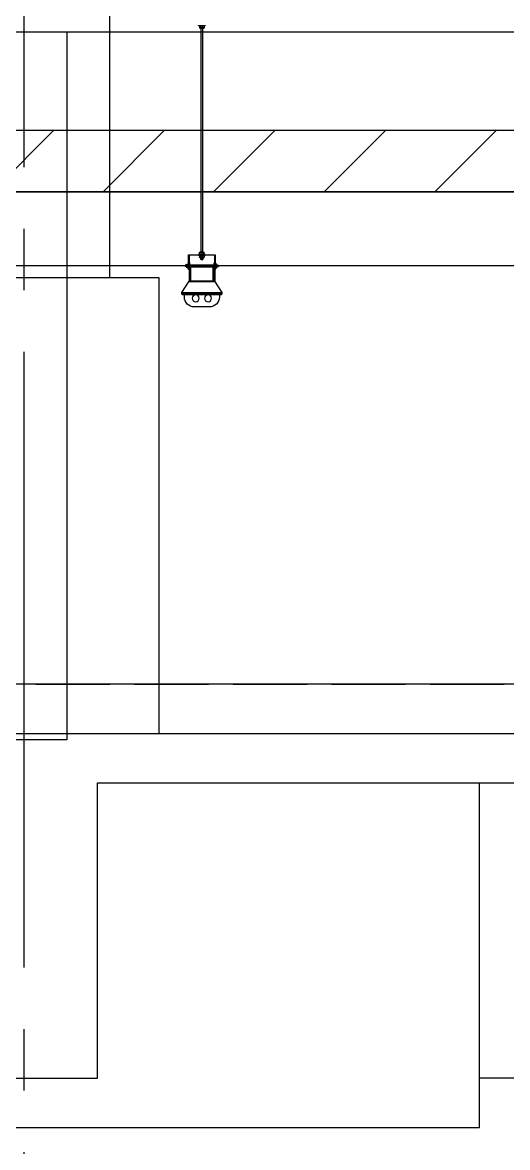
# Model space of a CAD drawing. Extents: x -3080 to 28500, y -1326 to 31609.
# Drawn here: x 20999.5 to 21196.4, y 26132.7 to 26589.5 of the extents above; entities that cross this region are included whole.
import ezdxf
from ezdxf.xclip import XClip

# ---------------------------------------------------------------- set-up
doc = ezdxf.new("R2010")
doc.units = 0
doc.header["$LTSCALE"] = 100
doc.header["$XCLIPFRAME"] = 2
doc.linetypes.add('188K-SM-07-F10-MECH-CR PIPE-Y2257103$0$X-S-FAB_SL ALL$0$COL-CEN-LIN', pattern=[3.25, 2.5, -0.25, 0.25, -0.25])
doc.linetypes.add('188K-SM-07-F10-MECH-CR PIPE-Y2257103$0$X-S-FAB_SL ALL$0$HIDDEN', pattern=[0.4, 0.3, -0.1])
for name, color, linetype in [('0-xref', 8, 'Continuous'), ('188K-SM-07-F10-MECH-CR PIPE-Y2257103$0$0-FIRE', 1, 'Continuous'), ('188K-SM-07-F10-MECH-CR PIPE-Y2257103$0$0-hookupzoom', 4, 'Continuous'), ('188K-SM-07-F10-MECH-CR PIPE-Y2257103$0$WFASE335B$0$F-SM-DUCT-HANGER', 2, 'Continuous'), ('188K-SM-07-F10-MECH-CR PIPE-Y2257103$0$WFASE335B$0$L-EQ', 180, 'Continuous'), ('188K-SM-07-F10-MECH-CR PIPE-Y2257103$0$WFASE335B$0$SUPPORT', 2, 'Continuous'), ('188K-SM-07-F10-MECH-CR PIPE-Y2257103$0$X-S-FAB_SL ALL$0$ASP_1', 1, 'Continuous'), ('188K-SM-07-F10-MECH-CR PIPE-Y2257103$0$X-S-FAB_SL ALL$0$ASP_8', 8, 'Continuous'), ('188K-SM-07-F10-MECH-CR PIPE-Y2257103$0$X-S-FAB_SL ALL$0$BEAM-S', 2, 'Continuous'), ('188K-SM-07-F10-MECH-CR PIPE-Y2257103$0$X-S-FAB_SL ALL$0$CCL', 15, '188K-SM-07-F10-MECH-CR PIPE-Y2257103$0$X-S-FAB_SL ALL$0$COL-CEN-LIN'), ('188K-SM-07-F10-MECH-CR PIPE-Y2257103$0$X-S-FAB_SL ALL$0$HID', 5, '188K-SM-07-F10-MECH-CR PIPE-Y2257103$0$X-S-FAB_SL ALL$0$HIDDEN')]:
    doc.layers.add(name, color=color, linetype=linetype)

# ---------------------------------------------------------------- blocks, each defined once
blk = doc.blocks.new('188K-SM-07-F10-MECH-CR PIPE-Y2257103$0$X-S-FAB_SL ALL$0$A$Ceb448ab1')
at = {"layer": '188K-SM-07-F10-MECH-CR PIPE-Y2257103$0$X-S-FAB_SL ALL$0$CCL'}
blk.add_line((21000, 3600), (21000, 0), dxfattribs=at)
blk = doc.blocks.new('*U1541')
at = {"color": 241}
blk.add_lwpolyline([(17.5, 50), (-17.5, 50), (-17.5, 337.5), (17.5, 337.5)], close=True, dxfattribs=at)
blk = doc.blocks.new('188K-SM-07-F10-MECH-CR PIPE-Y2257103$0$X-S-FAB_SL ALL')
at = {"color": 241}
for p, q in [((-2628.521, -72748.977), (19076.479, -72748.977)), ((-2628.521, -72788.977), (19076.479, -72788.977))]:
    blk.add_line(p, q, dxfattribs=at)
at = {"layer": '188K-SM-07-F10-MECH-CR PIPE-Y2257103$0$X-S-FAB_SL ALL$0$ASP_1'}
for p, q in [((12198.979, -73033.977), (19076.479, -73033.977)), ((16556.479, -73053.977), (17336.479, -73053.977)), ((16556.479, -73173.977), (16556.479, -73053.977)), ((16496.479, -73173.977), (16556.479, -73173.977))]:
    blk.add_line(p, q, dxfattribs=at)
at = {"layer": '188K-SM-07-F10-MECH-CR PIPE-Y2257103$0$X-S-FAB_SL ALL$0$ASP_8'}
for p, q in [((16561.479, -72848.977), (16561.479, -71981.477)), ((16581.479, -72848.977), (16471.479, -72848.977)), ((16581.479, -73033.977), (16581.479, -72848.977)), ((16711.479, -73193.977), (16711.479, -73053.977)), ((17291.479, -73173.977), (16711.479, -73173.977)), ((16341.479, -73193.977), (16711.479, -73193.977))]:
    blk.add_line(p, q, dxfattribs=at)
at = {"layer": '188K-SM-07-F10-MECH-CR PIPE-Y2257103$0$X-S-FAB_SL ALL$0$HID'}
blk.add_line((-2628.521, -73013.977), (19076.479, -73013.977), dxfattribs=at)
at = {"layer": '188K-SM-07-F10-MECH-CR PIPE-Y2257103$0$X-S-FAB_SL ALL$0$BEAM-S'}
blk.add_blockref('*U1541', (16526.479, -73086.477), dxfattribs=at)
at = {"layer": '188K-SM-07-F10-MECH-CR PIPE-Y2257103$0$X-S-FAB_SL ALL$0$CCL'}
blk.add_blockref('188K-SM-07-F10-MECH-CR PIPE-Y2257103$0$X-S-FAB_SL ALL$0$A$Ceb448ab1', (-4473.521, -73553.977), dxfattribs=at)
blk = doc.blocks.new('188K-SM-07-F10-MECH-CR PIPE-Y2257103$0$WFASE335B$0$LIGHT')
for p, q in [((8.1, -4.5), (-8.1, -4.5)), ((8.1, -5), (-8.1, -5))]:
    blk.add_line(p, q)
blk.add_lwpolyline([(8.1, -5), (8.1, -4.5), (5.1, 0), (-5.1, 0), (-8.1, -4.5), (-8.1, -5, 0.414214), (-7.6, -5.5), (7.6, -5.5, 0.414214)], format="xyb", close=True)
blk.add_lwpolyline([(-7.1, -5.5), (-7.1, -6.4, 0.414214), (-3.1, -10.4), (3.1, -10.4, 0.414214), (7.1, -6.4), (7.1, -5.5)], format="xyb")
for centre in [(-2.5, -6.9), (2.5, -6.9)]:
    blk.add_circle(centre, 1.4)
blk = doc.blocks.new('*U1547')
at = {"layer": '188K-SM-07-F10-MECH-CR PIPE-Y2257103$0$WFASE335B$0$F-SM-DUCT-HANGER'}
for p, q in [((0.39, -191.04), (-0.97, -191.04)), ((-0.97, -191.8), (-0.97, -191.04)), ((0.39, -191.04), (-0.97, -191.04)), ((-0.97, -191.8), (-0.97, -191.04)), ((0.97, -191.8), (-0.97, -191.8)), ((0.97, -191.8), (-0.97, -191.8)), ((0.68, -190.9), (-0.68, -190.9)), ((0.68, -190.9), (-0.68, -190.9)), ((-0.39, -190.9), (-0.39, -191.8)), ((-0.39, -190.9), (-0.39, -191.8)), ((0.39, -190.9), (0.39, -191.8)), ((0.39, -190.9), (0.39, -191.8)), ((0.97, -191.04), (0.39, -191.04)), ((0.97, -191.04), (0.39, -191.04)), ((0.97, -191.8), (0.97, -191.04)), ((0.97, -191.8), (0.97, -191.04)), ((0.97, -192.2), (-0.97, -192.2)), ((-0.97, -192.2), (-0.97, -192.96)), ((0.97, -192.2), (-0.97, -192.2)), ((-0.97, -192.2), (-0.97, -192.96)), ((0.39, -192.96), (-0.97, -192.96)), ((0.39, -192.96), (-0.97, -192.96)), ((0.68, -193.1), (-0.68, -193.1)), ((0.68, -193.1), (-0.68, -193.1)), ((-0.39, -193.1), (-0.39, -192.2)), ((-0.39, -193.1), (-0.39, -192.2)), ((0.39, -193.1), (0.39, -192.2)), ((0.39, -193.1), (0.39, -192.2)), ((0.97, -192.96), (0.39, -192.96)), ((0.97, -192.96), (0.39, -192.96)), ((0.97, -192.2), (0.97, -192.96)), ((0.97, -192.2), (0.97, -192.96))]:
    blk.add_line(p, q, dxfattribs=at)
for centre, start, end in [((0, -191.52), 50.7586, 129.2414), ((0, -191.52), 50.7586, 129.2414), ((0, -192.49), 230.7586, 309.2414), ((0, -192.49), 230.7586, 309.2414)]:
    blk.add_arc(centre, 0.619, start, end, dxfattribs=at)
for centre, start_param, end_param in [((-0.68, -191.04), 3.320473, 6.462066), ((-0.68, -191.04), 3.320473, 6.462066), ((0.68, -192.96), 0.17888, 3.320473), ((0.68, -192.96), 0.17888, 3.320473)]:
    blk.add_ellipse(centre, major_axis=(-0.293, 0.025), ratio=0.478952, start_param=start_param, end_param=end_param, dxfattribs=at)
at = {"layer": '188K-SM-07-F10-MECH-CR PIPE-Y2257103$0$WFASE335B$0$F-SM-DUCT-HANGER', "extrusion": (0, 0, -1)}
for centre, start_param, end_param in [((0.68, -191.04), 3.320473, 6.462066), ((0.68, -191.04), 3.320473, 6.462066), ((-0.68, -192.96), 0.17888, 3.320473), ((-0.68, -192.96), 0.17888, 3.320473)]:
    blk.add_ellipse(centre, major_axis=(0.293, 0.025), ratio=0.478952, start_param=start_param, end_param=end_param, dxfattribs=at)
at = {"layer": '188K-SM-07-F10-MECH-CR PIPE-Y2257103$0$WFASE335B$0$L-EQ'}
for p, q in [((-4.8, -198.38), (-5, -198.38)), ((-4.8, -198.38), (-5, -198.38)), ((-4.6, -196.9), (-4.8, -196.9)), ((-4.6, -196.9), (-4.8, -196.9)), ((4.8, -196.9), (4.6, -196.9)), ((4.8, -196.9), (4.6, -196.9)), ((5, -198.38), (4.8, -198.38)), ((5, -198.38), (4.8, -198.38))]:
    blk.add_line(p, q, dxfattribs=at)
for points in [[(5, -198.38), (5, -196.7), (-5, -196.7), (-5, -198.38)], [(5, -198.38), (5, -196.7), (-5, -196.7), (-5, -198.38)], [(-4.8, -196.9), (-4.8, -202.7), (4.8, -202.7), (4.8, -196.9)], [(4.8, -198.38), (4.8, -196.9), (-4.8, -196.9), (-4.8, -198.38)], [(-4.8, -196.9), (-4.8, -202.7), (4.8, -202.7), (4.8, -196.9)], [(4.8, -198.38), (4.8, -196.9), (-4.8, -196.9), (-4.8, -198.38)], [(-4.6, -196.9), (-4.6, -202.5), (4.6, -202.5), (4.6, -196.9)], [(-4.6, -196.9), (-4.6, -202.5), (4.6, -202.5), (4.6, -196.9)]]:
    blk.add_lwpolyline(points, dxfattribs=at)
at = {"layer": '188K-SM-07-F10-MECH-CR PIPE-Y2257103$0$WFASE335B$0$SUPPORT'}
for p, q in [((0.97, -98.95), (-0.97, -98.95)), ((-0.97, -98.95), (-0.97, -99.71)), ((0.97, -98.95), (-0.97, -98.95)), ((-0.97, -98.95), (-0.97, -99.71)), ((0.39, -99.71), (-0.97, -99.71)), ((0.39, -99.71), (-0.97, -99.71)), ((0.68, -99.85), (-0.68, -99.85)), ((0.68, -99.85), (-0.68, -99.85)), ((-0.39, -98.85), (-0.39, -193.86)), ((-0.39, -99.85), (-0.39, -98.95)), ((-0.39, -99.85), (-0.39, -98.95)), ((0.39, -193.86), (0.39, -98.85)), ((0.39, -99.85), (0.39, -98.95)), ((0.39, -99.85), (0.39, -98.95)), ((0.97, -99.71), (0.39, -99.71)), ((0.97, -99.71), (0.39, -99.71)), ((0.97, -98.95), (0.97, -99.71)), ((0.97, -98.95), (0.97, -99.71)), ((-6.81, -196.2), (-6.81, -196.7)), ((-6.1, -196.2), (-6.81, -196.2)), ((-6.81, -196.2), (-6.81, -196.7)), ((-6.1, -196.2), (-6.81, -196.2)), ((-6.1, -196.11), (-5.54, -196.11)), ((-6.1, -196.11), (-5.54, -196.11)), ((-5.4, -191.9), (5.4, -191.9)), ((-5.4, -197.88), (-5.4, -191.9)), ((-5.4, -191.9), (5.4, -191.9)), ((-5.4, -197.88), (-5.4, -191.9)), ((5.2, -192.1), (-5.2, -192.1)), ((-5.2, -192.1), (-5.2, -197.86)), ((5.2, -192.1), (-5.2, -192.1)), ((-5.2, -192.1), (-5.2, -197.86)), ((-5, -195.11), (-5.2, -195.11)), ((-5, -195.11), (-5.2, -195.11)), ((-5.2, -195.13), (-5.2, -202.9)), ((-5.2, -195.13), (-5.2, -202.9)), ((-5, -195.11), (-5, -202.7)), ((-5, -195.11), (-5, -202.7)), ((5, -196.2), (-5, -196.2)), ((5, -196.2), (-5, -196.2)), ((-0.39, -193.86), (0.39, -193.86)), ((5.2, -195.11), (5, -195.11)), ((5.2, -195.11), (5, -195.11)), ((5, -202.7), (5, -195.13)), ((5, -202.7), (5, -195.13)), ((5.2, -197.86), (5.2, -192.1)), ((5.2, -197.86), (5.2, -192.1)), ((5.2, -195.11), (5.2, -202.9)), ((5.2, -195.11), (5.2, -202.9)), ((5.4, -191.9), (5.4, -197.88)), ((5.4, -191.9), (5.4, -197.88)), ((6.1, -196.11), (5.54, -196.11)), ((6.1, -196.11), (5.54, -196.11)), ((6.1, -196.2), (6.81, -196.2)), ((6.1, -196.2), (6.81, -196.2)), ((6.81, -196.2), (6.81, -196.7)), ((6.81, -196.2), (6.81, -196.7)), ((-6.1, -196.7), (-6.81, -196.7)), ((-6.1, -196.7), (-6.81, -196.7)), ((-5.54, -196.81), (-6.1, -196.81)), ((-5.54, -196.81), (-6.1, -196.81)), ((-5.2, -197.88), (-5.4, -197.88)), ((-5.2, -197.88), (-5.4, -197.88)), ((5, -196.7), (-5, -196.7)), ((5, -196.7), (-5, -196.7)), ((5.2, -197.88), (5.4, -197.88)), ((5.2, -197.88), (5.4, -197.88)), ((5.54, -196.81), (6.1, -196.81)), ((5.54, -196.81), (6.1, -196.81)), ((6.1, -196.7), (6.81, -196.7)), ((6.1, -196.7), (6.81, -196.7)), ((5.2, -202.9), (-5.2, -202.9)), ((5.2, -202.9), (-5.2, -202.9)), ((-5, -202.7), (5, -202.7)), ((-5, -202.7), (5, -202.7))]:
    blk.add_line(p, q, dxfattribs=at)
for points in [[(1.3, -98.85), (1.3, -98.95), (-1.3, -98.95), (-1.3, -98.85)], [(1.3, -98.85), (1.3, -98.95), (-1.3, -98.95), (-1.3, -98.85)], [(1.3, -191.9), (1.3, -191.8), (-1.3, -191.8), (-1.3, -191.9)], [(1.3, -191.9), (1.3, -191.8), (-1.3, -191.8), (-1.3, -191.9)], [(-6.1, -195.76), (-5.54, -195.76), (-5.54, -197.16), (-6.1, -197.16)], [(-6.1, -195.76), (-5.54, -195.76), (-5.54, -197.16), (-6.1, -197.16)], [(-5.4, -195.41), (-5.54, -195.41), (-5.54, -197.51), (-5.4, -197.51)], [(-5.4, -195.41), (-5.54, -195.41), (-5.54, -197.51), (-5.4, -197.51)], [(1.3, -192.1), (1.3, -192.2), (-1.3, -192.2), (-1.3, -192.1)], [(1.3, -192.1), (1.3, -192.2), (-1.3, -192.2), (-1.3, -192.1)], [(0.39, -193.1), (0.39, -193.86), (-0.39, -193.86), (-0.39, -193.1)], [(0.39, -193.1), (0.39, -193.86), (-0.39, -193.86), (-0.39, -193.1)], [(5.4, -195.41), (5.54, -195.41), (5.54, -197.51), (5.4, -197.51)], [(5.4, -195.41), (5.54, -195.41), (5.54, -197.51), (5.4, -197.51)], [(6.1, -195.76), (5.54, -195.76), (5.54, -197.16), (6.1, -197.16)], [(6.1, -195.76), (5.54, -195.76), (5.54, -197.16), (6.1, -197.16)]]:
    blk.add_lwpolyline(points, close=True, dxfattribs=at)
blk.add_lwpolyline([(-0.39, -98.85), (-0.39, -193.86), (0.39, -193.86), (0.39, -98.85)], dxfattribs=at)
blk.add_arc((0, -99.23), 0.619, 230.7586, 309.2414, dxfattribs=at)
blk.add_arc((0, -99.23), 0.619, 230.7586, 309.2414, dxfattribs=at)
at = {"layer": '188K-SM-07-F10-MECH-CR PIPE-Y2257103$0$WFASE335B$0$SUPPORT', "extrusion": (0, 0, -1)}
blk.add_ellipse((-0.68, -99.71), major_axis=(0.293, 0.023), ratio=0.480832, start_param=0.165344, end_param=3.306937, dxfattribs=at)
blk.add_ellipse((-0.68, -99.71), major_axis=(0.293, 0.023), ratio=0.480832, start_param=0.165344, end_param=3.306937, dxfattribs=at)
at = {"layer": '188K-SM-07-F10-MECH-CR PIPE-Y2257103$0$WFASE335B$0$SUPPORT'}
blk.add_ellipse((0.68, -99.71), major_axis=(-0.293, 0.023), ratio=0.480832, start_param=0.165344, end_param=3.306937, dxfattribs=at)
blk.add_ellipse((0.68, -99.71), major_axis=(-0.293, 0.023), ratio=0.480832, start_param=0.165344, end_param=3.306937, dxfattribs=at)
at = {"layer": '188K-SM-07-F10-MECH-CR PIPE-Y2257103$0$WFASE335B$0$L-EQ', "xscale": -1}
blk.add_blockref('188K-SM-07-F10-MECH-CR PIPE-Y2257103$0$WFASE335B$0$LIGHT', (0, -202.7), dxfattribs=at)
blk.add_blockref('188K-SM-07-F10-MECH-CR PIPE-Y2257103$0$WFASE335B$0$LIGHT', (0, -202.7), dxfattribs=at)
blk = doc.blocks.new('188K-SM-07-F10-MECH-CR PIPE-Y2257103')
at = {"layer": '188K-SM-07-F10-MECH-CR PIPE-Y2257103$0$0-FIRE'}
h = blk.add_hatch(dxfattribs=at)
h.set_pattern_fill('ANSI31', color=256, scale=10)
h.set_pattern_definition([(45, (0, 99332.263), (-22.45064, 22.45064), [])])
h.paths.add_polyline_path([(23550, 26520.786), (1845, 26520.786), (1845, 26545.786), (23550, 26545.786)])
blk.add_line((23502.5, 26320.786), (1845, 26320.786))
blk.add_lwpolyline([(23550, 26520.786), (1845, 26520.786), (1845, 26545.786), (23550, 26545.786)], close=True, dxfattribs=at)
at = {"layer": '188K-SM-07-F10-MECH-CR PIPE-Y2257103$0$0-hookupzoom'}
blk.add_lwpolyline([(23550, 26490.786), (1845, 26490.786), (1845, 26520.786), (23550, 26520.786)], close=True, dxfattribs=at)
ref = blk.add_blockref('188K-SM-07-F10-MECH-CR PIPE-Y2257103$0$X-S-FAB_SL ALL', (4473.521, 99334.763))
XClip(ref).set_block_clipping_path([(-7553.4648570136, -75341.9369645483), (24026.2025623869, -67725.7696244382)])
blk.add_blockref('*U1547', (21072.324, 26687.136))

msp = doc.modelspace()

# ---------------------------------------------------------------- block references
at = {"layer": '0-xref'}
msp.add_blockref('188K-SM-07-F10-MECH-CR PIPE-Y2257103', (0, 0), dxfattribs=at)

doc.saveas('drawing.dxf')
